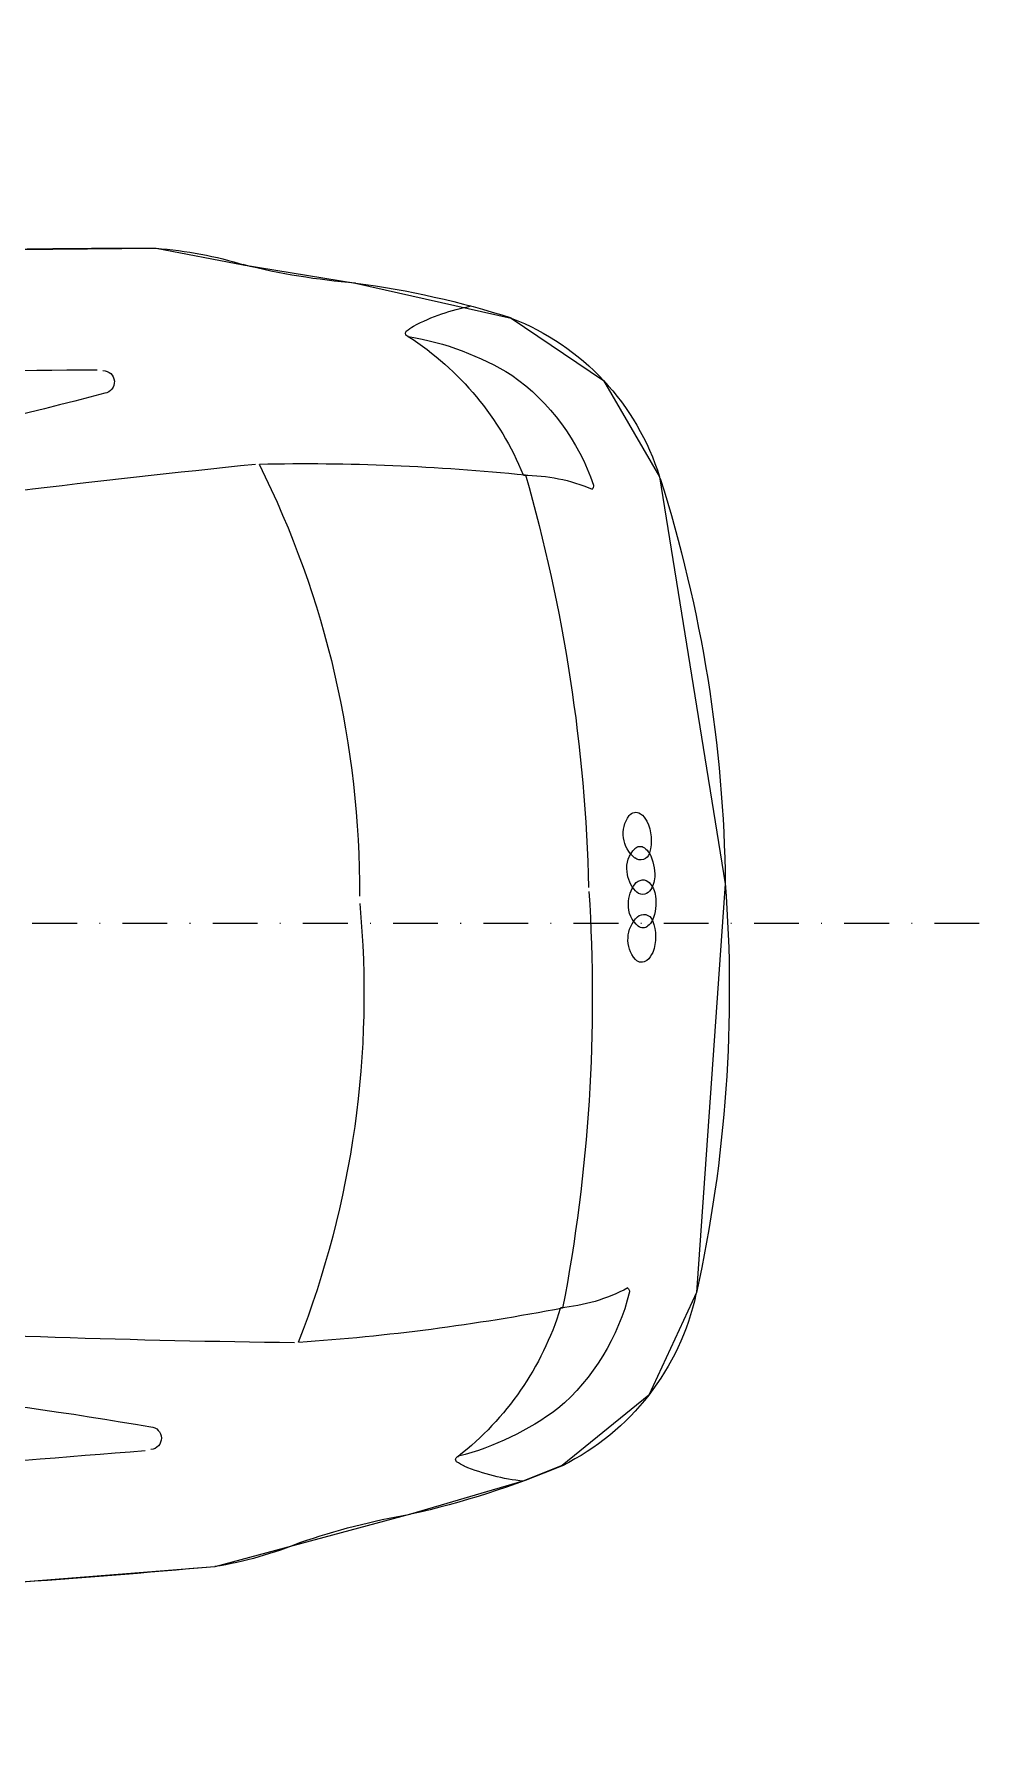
# Model space of a CAD drawing. Extents: x -1299 to 23780, y -3010 to 8106.
# Drawn here: x 10477.1 to 10608.8, y 1558.5 to 1795.9 of the extents above; entities that cross this region are included whole.
import ezdxf

# ---------------------------------------------------------------- set-up
doc = ezdxf.new("R2010")
doc.units = 0
doc.header["$LTSCALE"] = 25
doc.header["$MEASUREMENT"] = 0
for name, pattern in [('DASHDOT2', [0.5, 0.25, -0.125, 0, -0.125]), ('DOT2', [0.125, 0, -0.125]), ('HIDDEN', [0.375, 0.25, -0.125])]:
    doc.linetypes.add(name, pattern=pattern)
doc.layers.get('0').update_dxf_attribs({"color": 9, "lineweight": 9})
for name, color, linetype, lineweight in [('04', 9, 'Continuous', 9), ('20', 9, 'DOT2', 9), ('21', 9, 'Continuous', 9)]:
    doc.layers.add(name, color=color, linetype=linetype, lineweight=lineweight)

# ---------------------------------------------------------------- blocks, each defined once
blk = doc.blocks.new('Group-321-1')
at = {"lineweight": 0}
blk.add_lwpolyline([(384784.6671, 69370.4777), (384784.7897, 69370.7386), (384784.8195, 69370.8587), (384784.8615, 69371.012), (384784.9078, 69371.2302), (384784.8821, 69371.3838), (384784.7923, 69371.511), (384784.3139, 69371.8312), (384783.7777, 69372.0326), (384783.6197, 69372.0318), (384783.48, 69371.9631), (384783.4374, 69371.9222), (384783.3299, 69371.7988), (384783.1493, 69371.5806), (384783.0089, 69371.3289)], dxfattribs=at)
for centre, radius, start, end in [((384783.7002, 69371.6914), 0.3498, 77.5866, 129.0276), ((384783.3657, 69370.1215), 1.955, 60.966, 77.834), ((384784.32, 69371.0452), 1.2443, 132.4655, 142.7244), ((384783.6803, 69371.6404), 0.3125, 79.0353, 114.6797), ((384783.8912, 69371.7489), 0.2436, 127.2849, 150.4821), ((384783.7369, 69371.9408), 0.00701, 14.3074, 65.7877), ((384783.7203, 69371.8273), 0.2984, 161.3049, 177.7436), ((384783.7432, 69371.5713), 0.4025, 118.72, 140.7848), ((384783.624, 69371.4545), 0.4181, 82.5082, 117.4781), ((384786.16, 69370.0997), 3.0479, 144.4513, 151.4415), ((384783.1339, 69369.6371), 2.3005, 61.7007, 76.2646), ((384783.5084, 69371.8411), 0.0862, 181.346, 189.6397), ((384783.4275, 69371.8281), 0.00442, 198.8504, 328.8627), ((384783.4781, 69370.0639), 1.955, 47.8221, 64.6901), ((384782.5383, 69372.3373), 0.9575, 316.2186, 325.7418), ((384784.1759, 69371.7659), 0.0116, 115.4859, 202.8384), ((384784.1827, 69371.7527), 0.0264, 86.2513, 116.6), ((384784.1802, 69371.7174), 0.0619, 44.0406, 86.0686), ((384784.2048, 69371.7798), 0.0437, 204.9366, 291.601), ((384784.219, 69371.7483), 0.0101, 111.9283, 196.7629), ((384784.2267, 69371.7313), 0.0287, 93.4709, 113.7003), ((384784.2157, 69371.751), 0.0129, 292.515, 43.913), ((384784.2218, 69371.692), 0.0681, 58.3409, 87.3083), ((384784.2396, 69371.7211), 0.0339, 22.2897, 58.1662), ((384784.245, 69371.7546), 0.0368, 193.5155, 249.2754), ((384784.2665, 69371.7271), 0.0153, 157.3959, 204.4647), ((384784.264, 69371.7268), 0.0131, 105.2381, 152.0925), ((384784.2684, 69371.7064), 0.0339, 67.4899, 103.3665), ((384784.2588, 69371.7295), 0.0131, 333.5636, 20.4181), ((384784.2551, 69371.6749), 0.0681, 38.3479, 67.3152), ((384784.2513, 69371.7608), 0.045, 244.6107, 282.6822), ((384784.2938, 69371.739), 0.045, 202.974, 241.0454), ((384784.2575, 69371.7317), 0.0153, 281.1914, 328.2602), ((384784.3065, 69371.7044), 0.0129, 81.7431, 193.1412), ((384784.3363, 69371.7123), 0.0437, 194.0551, 280.7195), ((384784.3025, 69371.7054), 0.0101, 288.8932, 13.7278), ((384784.2842, 69371.7018), 0.0287, 11.9558, 32.1852), ((384784.2999, 69371.6559), 0.0619, 39.5875, 81.6156), ((384784.2924, 69371.7303), 0.0368, 236.3807, 292.1406), ((384784.3419, 69371.6807), 0.0116, 282.8177, 10.1702), ((384784.3272, 69371.6786), 0.0264, 9.0561, 39.4048), ((384783.6081, 69371.2726), 0.5525, 133.0237, 146.1228), ((384783.2195, 69369.5931), 2.3005, 49.3915, 63.9554), ((384793.5272, 69365.622), 11.9668, 150.13727, 152.89723), ((384800.1056, 69364.1963), 18.1799, 156.13496, 158.24111), ((384783.405, 69370.2154), 1.343, 60.0174, 86.688), ((384784.5586, 69371.2508), 0.3498, 356.6286, 48.0695), ((384783.2749, 69371.4236), 0.0159, 339.0039, 150.3983), ((384865.0479, 69325.7189), 93.6961, 150.803073, 151.627747), ((384777.8715, 69372.8535), 5.6052, 330.8944, 345.1644), ((384784.4941, 69371.4395), 0.2436, 335.1741, 358.3712), ((384784.7399, 69371.4259), 0.00701, 59.8685, 111.3487), ((384784.5288, 69371.2049), 0.3125, 10.9765, 46.6208), ((384783.5314, 69370.1506), 1.343, 38.9682, 65.6387), ((384781.8315, 69372.3216), 3.0479, 334.2146, 341.2049), ((384784.4106, 69371.0507), 0.4181, 8.178, 43.1479), ((384784.436, 69371.2157), 0.4025, 344.8714, 6.9361), ((384783.6723, 69371.3777), 1.2443, 342.9317, 353.1906), ((384784.6574, 69371.3463), 0.2984, 307.9125, 324.3512), ((384784.8286, 69371.1089), 0.00442, 156.7934, 286.8057), ((384784.7921, 69371.1821), 0.0862, 296.0164, 304.3102), ((384768.9056, 69380.2116), 18.1799, 327.41502, 329.52117), ((384785.7608, 69370.6832), 0.9575, 159.9143, 169.4376), ((384784.272, 69370.9318), 0.5525, 339.5333, 352.6324), ((384788.9005, 69367.1922), 5.6052, 140.4918, 154.7617), ((384784.589, 69370.7491), 0.0159, 335.2578, 146.6522), ((384699.7855, 69410.5499), 93.6961, 334.028379, 334.853054), ((384773.8988, 69375.6976), 11.9668, 332.7589, 335.51885)]:
    blk.add_arc(centre, radius, start, end, dxfattribs=at)
blk = doc.blocks.new('p-audi_arac')
at = {"layer": '04', "xscale": 99.99999999999999, "yscale": 99.99999999999999, "zscale": 99.99999999999999, "rotation": 117.1763778173343}
blk.add_blockref('Group-321-1', (23745751.03, -31061967.79), dxfattribs=at)

msp = doc.modelspace()

# ---------------------------------------------------------------- linework, layer by layer
at = {"layer": '20', "linetype": 'HIDDEN', "lineweight": 0}
msp.add_lwpolyline([(7129.5, 979.76, -0.152644), (10705.5, 2076.19, -0.10573)], format="xyb", dxfattribs=at)
at = {"layer": '21', "linetype": 'DASHDOT2'}
msp.add_lwpolyline([(6835.48, 1671.62), (10934.42, 1671.62)], dxfattribs=at)

# ---------------------------------------------------------------- block references
at = {"layer": '04', "xscale": -1, "rotation": 2.552040130733149}
msp.add_blockref('p-audi_arac', (10682.45, 1482.11), dxfattribs=at)

doc.saveas('drawing.dxf')
